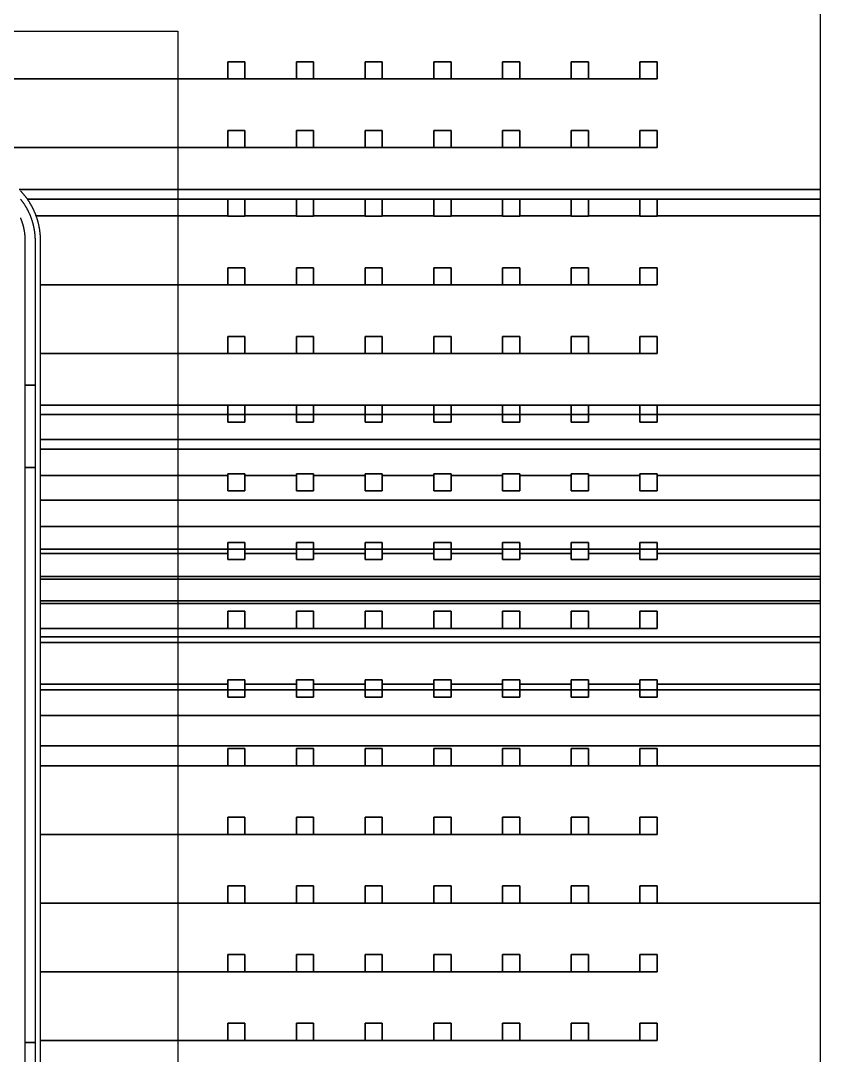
# Model space of a CAD drawing. Extents: x -3500 to 3500, y -3500 to 3500.
# Drawn here: x 2336 to 3500, y 816 to 2322 of the extents above; entities that cross this region are included whole.
import ezdxf

# ---------------------------------------------------------------- set-up
doc = ezdxf.new("R2010")
doc.units = 0
for name, color, linetype in [('L5D0', 3, 'CONTINUOUS'), ('L5D100', 7, 'CONTINUOUS'), ('L5D101', 6, 'CONTINUOUS'), ('L5D11', 2, 'CONTINUOUS'), ('L5D99', 4, 'CONTINUOUS')]:
    doc.layers.add(name, color=color, linetype=linetype)

# ---------------------------------------------------------------- blocks, each defined once
blk = doc.blocks.new('ground_main_5')
at = {"layer": 'L5D0'}
blk.add_lwpolyline([(3500, 3500), (3500, 2062.28), (2346.082, 2062.28), (2345.774, 2062.7185), (2345.3985, 2063.2455), (2345.0195, 2063.7705), (2344.6375, 2064.293), (2344.252, 2064.813), (2343.8635, 2065.331), (2343.472, 2065.8465), (2343.077, 2066.359), (2342.679, 2066.87), (2342.278, 2067.378), (2341.8735, 2067.8835), (2341.466, 2068.3865), (2341.0555, 2068.887), (2340.642, 2069.385), (2340.2255, 2069.8805), (2339.806, 2070.3735), (2339.383, 2070.864), (2338.9575, 2071.3515), (2338.529, 2071.8365), (2338.097, 2072.319), (2337.6625, 2072.7985), (2337.225, 2073.2755), (2336.7845, 2073.75), (2336.341, 2074.2215), (2335.8945, 2074.6905)], dxfattribs=at)
for points in [[(2365.09, 1748.689), (2365.09, 2002), (2365.088, 2002.6475), (2365.082, 2003.2945), (2365.072, 2003.942), (2365.058, 2004.589), (2365.04, 2005.2365), (2365.018, 2005.883), (2364.9925, 2006.53), (2364.9625, 2007.1765), (2364.9285, 2007.823), (2364.8905, 2008.4695), (2364.849, 2009.1155), (2364.803, 2009.761), (2364.753, 2010.4065), (2364.6995, 2011.0515), (2364.6415, 2011.6965), (2364.58, 2012.341), (2364.5145, 2012.985), (2364.4445, 2013.6285), (2364.371, 2014.2715), (2364.2935, 2014.9145), (2364.212, 2015.5565), (2364.1265, 2016.198), (2364.037, 2016.8395), (2363.9435, 2017.48), (2363.8465, 2018.12), (2363.745, 2018.7595), (2363.64, 2019.398), (2363.5305, 2020.036), (2363.4175, 2020.6735), (2363.3005, 2021.31), (2363.1795, 2021.946), (2363.055, 2022.5815), (2362.926, 2023.216), (2362.7935, 2023.8495), (2362.657, 2024.482), (2362.5165, 2025.114), (2362.372, 2025.745), (2362.224, 2026.3755), (2362.072, 2027.0045), (2361.916, 2027.633), (2361.756, 2028.26), (2361.5925, 2028.8865), (2361.425, 2029.512), (2361.2535, 2030.136), (2361.0785, 2030.759), (2360.899, 2031.3815), (2360.7165, 2032.0025), (2360.5295, 2032.622), (2360.339, 2033.241), (2360.1445, 2033.8585), (2359.9465, 2034.4745), (2359.7445, 2035.0895), (2359.539, 2035.7035), (2359.3295, 2036.316), (2359.116, 2036.927), (2358.899, 2037.537), (2358.6785, 2038.1455), (2358.454, 2038.753), (2358.2255, 2039.3585), (2357.9935, 2039.963), (2357.758, 2040.566), (2357.5185, 2041.1675), (2357.2755, 2041.767), (2357.0285, 2042.3655), (2356.778, 2042.9625), (2356.524, 2043.558), (2356.266, 2044.152), (2356.0045, 2044.744), (2355.7395, 2045.3345), (2355.4705, 2045.9235), (2355.198, 2046.5105), (2354.922, 2047.0965), (2354.6425, 2047.68), (2354.3595, 2048.2625), (2354.0725, 2048.8425), (2353.7825, 2049.421), (2353.4885, 2049.998), (2353.191, 2050.573), (2352.89, 2051.146), (2352.5855, 2051.7175), (2352.2775, 2052.287), (2351.966, 2052.8545), (2351.651, 2053.42), (2351.3325, 2053.9835), (2351.0105, 2054.545), (2350.685, 2055.1045), (2350.3565, 2055.662), (2350.024, 2056.218), (2349.6885, 2056.7715), (2349.3495, 2057.323), (2349.007, 2057.872), (2348.661, 2058.4195), (2348.312, 2058.9645), (2347.959, 2059.5075), (2347.6035, 2060.048), (2347.244, 2060.5865), (2346.8815, 2061.123), (2346.5155, 2061.657), (2346.1465, 2062.1885), (2346.082, 2062.28), (3500, 2062.28), (3500, 1748.689)], [(2365.09, 1698.2435), (2365.09, 1748.689), (3500, 1748.689), (3500, 1698.2435)], [(2365.09, 1623.922), (2365.09, 1698.2435), (3500, 1698.2435), (3500, 1623.922)], [(2365.09, 1552.5415), (2365.09, 1623.922), (3500, 1623.922), (3500, 1552.5415)], [(2365.09, 1513.103), (2365.09, 1552.5415), (3500, 1552.5415), (3500, 1513.103)], [(2365.09, 1477.758), (2365.09, 1513.103), (3500, 1513.103), (3500, 1477.758)], [(2365.09, 1417.061), (2365.09, 1477.758), (3500, 1477.758), (3500, 1417.061)], [(2365.09, 1347.8275), (2365.09, 1417.061), (3500, 1417.061), (3500, 1347.8275)], [(2365.09, 1266.59), (2365.09, 1347.8275), (3500, 1347.8275), (3500, 1266.59)], [(2365.09, 786.8215), (2365.09, 1266.59), (3500, 1266.59), (3500, 786.8215)]]:
    blk.add_lwpolyline(points, close=True, dxfattribs=at)
blk = doc.blocks.new('TOP_main_5_Cheese_diff')
at = {"layer": 'L5D101'}
for points in [[(2637.5, 2237.5), (2637.5, 2262.5), (2662.5, 2262.5), (2662.5, 2237.5)], [(2737.5, 2237.5), (2737.5, 2262.5), (2762.5, 2262.5), (2762.5, 2237.5)], [(2837.5, 2237.5), (2837.5, 2262.5), (2862.5, 2262.5), (2862.5, 2237.5)], [(2937.5, 2237.5), (2937.5, 2262.5), (2962.5, 2262.5), (2962.5, 2237.5)], [(3037.5, 2237.5), (3037.5, 2262.5), (3062.5, 2262.5), (3062.5, 2237.5)], [(3137.5, 2237.5), (3137.5, 2262.5), (3162.5, 2262.5), (3162.5, 2237.5)], [(3237.5, 2237.5), (3237.5, 2262.5), (3262.5, 2262.5), (3262.5, 2237.5)], [(2637.5, 2137.5), (2637.5, 2162.5), (2662.5, 2162.5), (2662.5, 2137.5)], [(2737.5, 2137.5), (2737.5, 2162.5), (2762.5, 2162.5), (2762.5, 2137.5)], [(2837.5, 2137.5), (2837.5, 2162.5), (2862.5, 2162.5), (2862.5, 2137.5)], [(2937.5, 2137.5), (2937.5, 2162.5), (2962.5, 2162.5), (2962.5, 2137.5)], [(3037.5, 2137.5), (3037.5, 2162.5), (3062.5, 2162.5), (3062.5, 2137.5)], [(3137.5, 2137.5), (3137.5, 2162.5), (3162.5, 2162.5), (3162.5, 2137.5)], [(3237.5, 2137.5), (3237.5, 2162.5), (3262.5, 2162.5), (3262.5, 2137.5)], [(2637.5, 2037.5), (2637.5, 2062.5), (2662.5, 2062.5), (2662.5, 2037.5)], [(2737.5, 2037.5), (2737.5, 2062.5), (2762.5, 2062.5), (2762.5, 2037.5)], [(2837.5, 2037.5), (2837.5, 2062.5), (2862.5, 2062.5), (2862.5, 2037.5)], [(2937.5, 2037.5), (2937.5, 2062.5), (2962.5, 2062.5), (2962.5, 2037.5)], [(3037.5, 2037.5), (3037.5, 2062.5), (3062.5, 2062.5), (3062.5, 2037.5)], [(3137.5, 2037.5), (3137.5, 2062.5), (3162.5, 2062.5), (3162.5, 2037.5)], [(3237.5, 2037.5), (3237.5, 2062.5), (3262.5, 2062.5), (3262.5, 2037.5)], [(2637.5, 1937.5), (2637.5, 1962.5), (2662.5, 1962.5), (2662.5, 1937.5)], [(2737.5, 1937.5), (2737.5, 1962.5), (2762.5, 1962.5), (2762.5, 1937.5)], [(2837.5, 1937.5), (2837.5, 1962.5), (2862.5, 1962.5), (2862.5, 1937.5)], [(2937.5, 1937.5), (2937.5, 1962.5), (2962.5, 1962.5), (2962.5, 1937.5)], [(3037.5, 1937.5), (3037.5, 1962.5), (3062.5, 1962.5), (3062.5, 1937.5)], [(3137.5, 1937.5), (3137.5, 1962.5), (3162.5, 1962.5), (3162.5, 1937.5)], [(3237.5, 1937.5), (3237.5, 1962.5), (3262.5, 1962.5), (3262.5, 1937.5)], [(2637.5, 1837.5), (2637.5, 1862.5), (2662.5, 1862.5), (2662.5, 1837.5)], [(2737.5, 1837.5), (2737.5, 1862.5), (2762.5, 1862.5), (2762.5, 1837.5)], [(2837.5, 1837.5), (2837.5, 1862.5), (2862.5, 1862.5), (2862.5, 1837.5)], [(2937.5, 1837.5), (2937.5, 1862.5), (2962.5, 1862.5), (2962.5, 1837.5)], [(3037.5, 1837.5), (3037.5, 1862.5), (3062.5, 1862.5), (3062.5, 1837.5)], [(3137.5, 1837.5), (3137.5, 1862.5), (3162.5, 1862.5), (3162.5, 1837.5)], [(3237.5, 1837.5), (3237.5, 1862.5), (3262.5, 1862.5), (3262.5, 1837.5)], [(2637.5, 1737.5), (2637.5, 1762.5), (2662.5, 1762.5), (2662.5, 1737.5)], [(2737.5, 1737.5), (2737.5, 1762.5), (2762.5, 1762.5), (2762.5, 1737.5)], [(2837.5, 1737.5), (2837.5, 1762.5), (2862.5, 1762.5), (2862.5, 1737.5)], [(2937.5, 1737.5), (2937.5, 1762.5), (2962.5, 1762.5), (2962.5, 1737.5)], [(3037.5, 1737.5), (3037.5, 1762.5), (3062.5, 1762.5), (3062.5, 1737.5)], [(3137.5, 1737.5), (3137.5, 1762.5), (3162.5, 1762.5), (3162.5, 1737.5)], [(3237.5, 1737.5), (3237.5, 1762.5), (3262.5, 1762.5), (3262.5, 1737.5)], [(2637.5, 1637.5), (2637.5, 1662.5), (2662.5, 1662.5), (2662.5, 1637.5)], [(2737.5, 1637.5), (2737.5, 1662.5), (2762.5, 1662.5), (2762.5, 1637.5)], [(2837.5, 1637.5), (2837.5, 1662.5), (2862.5, 1662.5), (2862.5, 1637.5)], [(2937.5, 1637.5), (2937.5, 1662.5), (2962.5, 1662.5), (2962.5, 1637.5)], [(3037.5, 1637.5), (3037.5, 1662.5), (3062.5, 1662.5), (3062.5, 1637.5)], [(3137.5, 1637.5), (3137.5, 1662.5), (3162.5, 1662.5), (3162.5, 1637.5)], [(3237.5, 1637.5), (3237.5, 1662.5), (3262.5, 1662.5), (3262.5, 1637.5)], [(2637.5, 1537.5), (2637.5, 1562.5), (2662.5, 1562.5), (2662.5, 1537.5)], [(2737.5, 1537.5), (2737.5, 1562.5), (2762.5, 1562.5), (2762.5, 1537.5)], [(2837.5, 1537.5), (2837.5, 1562.5), (2862.5, 1562.5), (2862.5, 1537.5)], [(2937.5, 1537.5), (2937.5, 1562.5), (2962.5, 1562.5), (2962.5, 1537.5)], [(3037.5, 1537.5), (3037.5, 1562.5), (3062.5, 1562.5), (3062.5, 1537.5)], [(3137.5, 1537.5), (3137.5, 1562.5), (3162.5, 1562.5), (3162.5, 1537.5)], [(3237.5, 1537.5), (3237.5, 1562.5), (3262.5, 1562.5), (3262.5, 1537.5)], [(2637.5, 1437.5), (2637.5, 1462.5), (2662.5, 1462.5), (2662.5, 1437.5)], [(2737.5, 1437.5), (2737.5, 1462.5), (2762.5, 1462.5), (2762.5, 1437.5)], [(2837.5, 1437.5), (2837.5, 1462.5), (2862.5, 1462.5), (2862.5, 1437.5)], [(2937.5, 1437.5), (2937.5, 1462.5), (2962.5, 1462.5), (2962.5, 1437.5)], [(3037.5, 1437.5), (3037.5, 1462.5), (3062.5, 1462.5), (3062.5, 1437.5)], [(3137.5, 1437.5), (3137.5, 1462.5), (3162.5, 1462.5), (3162.5, 1437.5)], [(3237.5, 1437.5), (3237.5, 1462.5), (3262.5, 1462.5), (3262.5, 1437.5)], [(2637.5, 1337.5), (2637.5, 1362.5), (2662.5, 1362.5), (2662.5, 1337.5)], [(2737.5, 1337.5), (2737.5, 1362.5), (2762.5, 1362.5), (2762.5, 1337.5)], [(2837.5, 1337.5), (2837.5, 1362.5), (2862.5, 1362.5), (2862.5, 1337.5)], [(2937.5, 1337.5), (2937.5, 1362.5), (2962.5, 1362.5), (2962.5, 1337.5)], [(3037.5, 1337.5), (3037.5, 1362.5), (3062.5, 1362.5), (3062.5, 1337.5)], [(3137.5, 1337.5), (3137.5, 1362.5), (3162.5, 1362.5), (3162.5, 1337.5)], [(3237.5, 1337.5), (3237.5, 1362.5), (3262.5, 1362.5), (3262.5, 1337.5)], [(2637.5, 1237.5), (2637.5, 1262.5), (2662.5, 1262.5), (2662.5, 1237.5)], [(2737.5, 1237.5), (2737.5, 1262.5), (2762.5, 1262.5), (2762.5, 1237.5)], [(2837.5, 1237.5), (2837.5, 1262.5), (2862.5, 1262.5), (2862.5, 1237.5)], [(2937.5, 1237.5), (2937.5, 1262.5), (2962.5, 1262.5), (2962.5, 1237.5)], [(3037.5, 1237.5), (3037.5, 1262.5), (3062.5, 1262.5), (3062.5, 1237.5)], [(3137.5, 1237.5), (3137.5, 1262.5), (3162.5, 1262.5), (3162.5, 1237.5)], [(3237.5, 1237.5), (3237.5, 1262.5), (3262.5, 1262.5), (3262.5, 1237.5)], [(2637.5, 1137.5), (2637.5, 1162.5), (2662.5, 1162.5), (2662.5, 1137.5)], [(2737.5, 1137.5), (2737.5, 1162.5), (2762.5, 1162.5), (2762.5, 1137.5)], [(2837.5, 1137.5), (2837.5, 1162.5), (2862.5, 1162.5), (2862.5, 1137.5)], [(2937.5, 1137.5), (2937.5, 1162.5), (2962.5, 1162.5), (2962.5, 1137.5)], [(3037.5, 1137.5), (3037.5, 1162.5), (3062.5, 1162.5), (3062.5, 1137.5)], [(3137.5, 1137.5), (3137.5, 1162.5), (3162.5, 1162.5), (3162.5, 1137.5)], [(3237.5, 1137.5), (3237.5, 1162.5), (3262.5, 1162.5), (3262.5, 1137.5)], [(2637.5, 1037.5), (2637.5, 1062.5), (2662.5, 1062.5), (2662.5, 1037.5)], [(2737.5, 1037.5), (2737.5, 1062.5), (2762.5, 1062.5), (2762.5, 1037.5)], [(2837.5, 1037.5), (2837.5, 1062.5), (2862.5, 1062.5), (2862.5, 1037.5)], [(2937.5, 1037.5), (2937.5, 1062.5), (2962.5, 1062.5), (2962.5, 1037.5)], [(3037.5, 1037.5), (3037.5, 1062.5), (3062.5, 1062.5), (3062.5, 1037.5)], [(3137.5, 1037.5), (3137.5, 1062.5), (3162.5, 1062.5), (3162.5, 1037.5)], [(3237.5, 1037.5), (3237.5, 1062.5), (3262.5, 1062.5), (3262.5, 1037.5)], [(2637.5, 937.5), (2637.5, 962.5), (2662.5, 962.5), (2662.5, 937.5)], [(2737.5, 937.5), (2737.5, 962.5), (2762.5, 962.5), (2762.5, 937.5)], [(2837.5, 937.5), (2837.5, 962.5), (2862.5, 962.5), (2862.5, 937.5)], [(2937.5, 937.5), (2937.5, 962.5), (2962.5, 962.5), (2962.5, 937.5)], [(3037.5, 937.5), (3037.5, 962.5), (3062.5, 962.5), (3062.5, 937.5)], [(3137.5, 937.5), (3137.5, 962.5), (3162.5, 962.5), (3162.5, 937.5)], [(3237.5, 937.5), (3237.5, 962.5), (3262.5, 962.5), (3262.5, 937.5)], [(2637.5, 837.5), (2637.5, 862.5), (2662.5, 862.5), (2662.5, 837.5)], [(2737.5, 837.5), (2737.5, 862.5), (2762.5, 862.5), (2762.5, 837.5)], [(2837.5, 837.5), (2837.5, 862.5), (2862.5, 862.5), (2862.5, 837.5)], [(2937.5, 837.5), (2937.5, 862.5), (2962.5, 862.5), (2962.5, 837.5)], [(3037.5, 837.5), (3037.5, 862.5), (3062.5, 862.5), (3062.5, 837.5)], [(3137.5, 837.5), (3137.5, 862.5), (3162.5, 862.5), (3162.5, 837.5)], [(3237.5, 837.5), (3237.5, 862.5), (3262.5, 862.5), (3262.5, 837.5)]]:
    blk.add_lwpolyline(points, close=True, dxfattribs=at)
blk = doc.blocks.new('TOP_main_5_Cheese_100')
at = {"layer": 'L5D100'}
for points in [[(-2637.5, 2137.5), (2637.5, 2137.5), (2662.5, 2137.5), (2737.5, 2137.5), (2762.5, 2137.5), (2837.5, 2137.5), (2862.5, 2137.5), (2937.5, 2137.5), (2962.5, 2137.5), (3037.5, 2137.5), (3062.5, 2137.5), (3137.5, 2137.5), (3162.5, 2137.5), (3237.5, 2137.5), (3262.5, 2137.5), (3262.5, 2162.5), (3237.5, 2162.5), (3237.5, 2137.5), (3162.5, 2137.5), (3162.5, 2162.5), (3137.5, 2162.5), (3137.5, 2137.5), (3062.5, 2137.5), (3062.5, 2162.5), (3037.5, 2162.5), (3037.5, 2137.5), (2962.5, 2137.5), (2962.5, 2162.5), (2937.5, 2162.5), (2937.5, 2137.5), (2862.5, 2137.5), (2862.5, 2162.5), (2837.5, 2162.5), (2837.5, 2137.5), (2762.5, 2137.5), (2762.5, 2162.5), (2737.5, 2162.5), (2737.5, 2137.5), (2662.5, 2137.5), (2662.5, 2162.5), (2637.5, 2162.5), (2637.5, 2137.5), (-2637.5, 2137.5)], [(-2637.5, 2237.5), (2637.5, 2237.5), (2662.5, 2237.5), (2737.5, 2237.5), (2762.5, 2237.5), (2837.5, 2237.5), (2862.5, 2237.5), (2937.5, 2237.5), (2962.5, 2237.5), (3037.5, 2237.5), (3062.5, 2237.5), (3137.5, 2237.5), (3162.5, 2237.5), (3237.5, 2237.5), (3262.5, 2237.5), (3262.5, 2262.5), (3237.5, 2262.5), (3237.5, 2237.5), (3162.5, 2237.5), (3162.5, 2262.5), (3137.5, 2262.5), (3137.5, 2237.5), (3062.5, 2237.5), (3062.5, 2262.5), (3037.5, 2262.5), (3037.5, 2237.5), (2962.5, 2237.5), (2962.5, 2262.5), (2937.5, 2262.5), (2937.5, 2237.5), (2862.5, 2237.5), (2862.5, 2262.5), (2837.5, 2262.5), (2837.5, 2237.5), (2762.5, 2237.5), (2762.5, 2262.5), (2737.5, 2262.5), (2737.5, 2237.5), (2662.5, 2237.5), (2662.5, 2262.5), (2637.5, 2262.5), (2637.5, 2237.5), (-2637.5, 2237.5)], [(-3500, 2337.5), (3500, 2337.5), (3500, 2076.5385), (2334.0805, 2076.5385)], [(2334.0805, 2076.5385), (3500, 2076.5385), (3500, 2038.1455), (3262.5, 2038.1455), (3262.5, 2062.5), (3237.5, 2062.5), (3237.5, 2038.1455), (3162.5, 2038.1455), (3162.5, 2062.5), (3137.5, 2062.5), (3137.5, 2038.1455), (3062.5, 2038.1455), (3062.5, 2062.5), (3037.5, 2062.5), (3037.5, 2038.1455), (2962.5, 2038.1455), (2962.5, 2062.5), (2937.5, 2062.5), (2937.5, 2038.1455), (2862.5, 2038.1455), (2862.5, 2062.5), (2837.5, 2062.5), (2837.5, 2038.1455), (2762.5, 2038.1455), (2762.5, 2062.5), (2737.5, 2062.5), (2737.5, 2038.1455), (2662.5, 2038.1455), (2662.5, 2062.5), (2637.5, 2062.5), (2637.5, 2038.1455), (2358.6785, 2038.1455), (2358.454, 2038.753), (2358.2255, 2039.3585), (2357.9935, 2039.963), (2357.758, 2040.566), (2357.5185, 2041.1675), (2357.2755, 2041.767), (2357.0285, 2042.3655), (2356.778, 2042.9625), (2356.524, 2043.558), (2356.266, 2044.152), (2356.0045, 2044.744), (2355.7395, 2045.3345), (2355.4705, 2045.9235), (2355.198, 2046.5105), (2354.922, 2047.0965), (2354.6425, 2047.68), (2354.3595, 2048.2625), (2354.0725, 2048.8425), (2353.7825, 2049.421), (2353.4885, 2049.998), (2353.191, 2050.573), (2352.89, 2051.146), (2352.5855, 2051.7175), (2352.2775, 2052.287), (2351.966, 2052.8545), (2351.651, 2053.42), (2351.3325, 2053.9835), (2351.0105, 2054.545), (2350.685, 2055.1045), (2350.3565, 2055.662), (2350.024, 2056.218), (2349.6885, 2056.7715), (2349.3495, 2057.323), (2349.007, 2057.872), (2348.661, 2058.4195), (2348.312, 2058.9645), (2347.959, 2059.5075), (2347.6035, 2060.048), (2347.244, 2060.5865), (2346.8815, 2061.123), (2346.5155, 2061.657), (2346.1465, 2062.1885), (2346.082, 2062.28), (2345.774, 2062.7185), (2345.3985, 2063.2455), (2345.0195, 2063.7705), (2344.6375, 2064.293), (2344.252, 2064.813), (2343.8635, 2065.331), (2343.472, 2065.8465), (2343.077, 2066.359), (2342.679, 2066.87), (2342.278, 2067.378), (2341.8735, 2067.8835), (2341.466, 2068.3865), (2341.0555, 2068.887), (2340.642, 2069.385), (2340.2255, 2069.8805), (2339.806, 2070.3735), (2339.383, 2070.864), (2338.9575, 2071.3515), (2338.529, 2071.8365), (2338.097, 2072.319), (2337.6625, 2072.7985), (2337.225, 2073.2755), (2336.7845, 2073.75), (2336.341, 2074.2215), (2335.8945, 2074.6905)], [(2365.09, 797.063), (2365.09, 837.5), (2637.5, 837.5), (2662.5, 837.5), (2737.5, 837.5), (2762.5, 837.5), (2837.5, 837.5), (2862.5, 837.5), (2937.5, 837.5), (2962.5, 837.5), (3037.5, 837.5), (3062.5, 837.5), (3137.5, 837.5), (3162.5, 837.5), (3237.5, 837.5), (3262.5, 837.5), (3262.5, 862.5), (3237.5, 862.5), (3237.5, 837.5), (3162.5, 837.5), (3162.5, 862.5), (3137.5, 862.5), (3137.5, 837.5), (3062.5, 837.5), (3062.5, 862.5), (3037.5, 862.5), (3037.5, 837.5), (2962.5, 837.5), (2962.5, 862.5), (2937.5, 862.5), (2937.5, 837.5), (2862.5, 837.5), (2862.5, 862.5), (2837.5, 862.5), (2837.5, 837.5), (2762.5, 837.5), (2762.5, 862.5), (2737.5, 862.5), (2737.5, 837.5), (2662.5, 837.5), (2662.5, 862.5), (2637.5, 862.5), (2637.5, 837.5), (2365.09, 837.5), (2365.09, 937.5), (2637.5, 937.5), (2662.5, 937.5), (2737.5, 937.5), (2762.5, 937.5), (2837.5, 937.5), (2862.5, 937.5), (2937.5, 937.5), (2962.5, 937.5), (3037.5, 937.5), (3062.5, 937.5), (3137.5, 937.5), (3162.5, 937.5), (3237.5, 937.5), (3262.5, 937.5), (3262.5, 962.5), (3237.5, 962.5), (3237.5, 937.5), (3162.5, 937.5), (3162.5, 962.5), (3137.5, 962.5), (3137.5, 937.5), (3062.5, 937.5), (3062.5, 962.5), (3037.5, 962.5), (3037.5, 937.5), (2962.5, 937.5), (2962.5, 962.5), (2937.5, 962.5), (2937.5, 937.5), (2862.5, 937.5), (2862.5, 962.5), (2837.5, 962.5), (2837.5, 937.5), (2762.5, 937.5), (2762.5, 962.5), (2737.5, 962.5), (2737.5, 937.5), (2662.5, 937.5), (2662.5, 962.5), (2637.5, 962.5), (2637.5, 937.5), (2365.09, 937.5), (2365.09, 1037.5), (3500, 1037.5), (3500, 797.063)]]:
    blk.add_lwpolyline(points, dxfattribs=at)
for points in [[(2365.09, 1762.5), (2365.09, 1837.5), (2637.5, 1837.5), (2662.5, 1837.5), (2737.5, 1837.5), (2762.5, 1837.5), (2837.5, 1837.5), (2862.5, 1837.5), (2937.5, 1837.5), (2962.5, 1837.5), (3037.5, 1837.5), (3062.5, 1837.5), (3137.5, 1837.5), (3162.5, 1837.5), (3237.5, 1837.5), (3262.5, 1837.5), (3262.5, 1862.5), (3237.5, 1862.5), (3237.5, 1837.5), (3162.5, 1837.5), (3162.5, 1862.5), (3137.5, 1862.5), (3137.5, 1837.5), (3062.5, 1837.5), (3062.5, 1862.5), (3037.5, 1862.5), (3037.5, 1837.5), (2962.5, 1837.5), (2962.5, 1862.5), (2937.5, 1862.5), (2937.5, 1837.5), (2862.5, 1837.5), (2862.5, 1862.5), (2837.5, 1862.5), (2837.5, 1837.5), (2762.5, 1837.5), (2762.5, 1862.5), (2737.5, 1862.5), (2737.5, 1837.5), (2662.5, 1837.5), (2662.5, 1862.5), (2637.5, 1862.5), (2637.5, 1837.5), (2365.09, 1837.5), (2365.09, 1937.5), (2637.5, 1937.5), (2662.5, 1937.5), (2737.5, 1937.5), (2762.5, 1937.5), (2837.5, 1937.5), (2862.5, 1937.5), (2937.5, 1937.5), (2962.5, 1937.5), (3037.5, 1937.5), (3062.5, 1937.5), (3137.5, 1937.5), (3162.5, 1937.5), (3237.5, 1937.5), (3262.5, 1937.5), (3262.5, 1962.5), (3237.5, 1962.5), (3237.5, 1937.5), (3162.5, 1937.5), (3162.5, 1962.5), (3137.5, 1962.5), (3137.5, 1937.5), (3062.5, 1937.5), (3062.5, 1962.5), (3037.5, 1962.5), (3037.5, 1937.5), (2962.5, 1937.5), (2962.5, 1962.5), (2937.5, 1962.5), (2937.5, 1937.5), (2862.5, 1937.5), (2862.5, 1962.5), (2837.5, 1962.5), (2837.5, 1937.5), (2762.5, 1937.5), (2762.5, 1962.5), (2737.5, 1962.5), (2737.5, 1937.5), (2662.5, 1937.5), (2662.5, 1962.5), (2637.5, 1962.5), (2637.5, 1937.5), (2365.09, 1937.5), (2365.09, 2002), (2365.088, 2002.6475), (2365.082, 2003.2945), (2365.072, 2003.942), (2365.058, 2004.589), (2365.04, 2005.2365), (2365.018, 2005.883), (2364.9925, 2006.53), (2364.9625, 2007.1765), (2364.9285, 2007.823), (2364.8905, 2008.4695), (2364.849, 2009.1155), (2364.803, 2009.761), (2364.753, 2010.4065), (2364.6995, 2011.0515), (2364.6415, 2011.6965), (2364.58, 2012.341), (2364.5145, 2012.985), (2364.4445, 2013.6285), (2364.371, 2014.2715), (2364.2935, 2014.9145), (2364.212, 2015.5565), (2364.1265, 2016.198), (2364.037, 2016.8395), (2363.9435, 2017.48), (2363.8465, 2018.12), (2363.745, 2018.7595), (2363.64, 2019.398), (2363.5305, 2020.036), (2363.4175, 2020.6735), (2363.3005, 2021.31), (2363.1795, 2021.946), (2363.055, 2022.5815), (2362.926, 2023.216), (2362.7935, 2023.8495), (2362.657, 2024.482), (2362.5165, 2025.114), (2362.372, 2025.745), (2362.224, 2026.3755), (2362.072, 2027.0045), (2361.916, 2027.633), (2361.756, 2028.26), (2361.5925, 2028.8865), (2361.425, 2029.512), (2361.2535, 2030.136), (2361.0785, 2030.759), (2360.899, 2031.3815), (2360.7165, 2032.0025), (2360.5295, 2032.622), (2360.339, 2033.241), (2360.1445, 2033.8585), (2359.9465, 2034.4745), (2359.7445, 2035.0895), (2359.539, 2035.7035), (2359.3295, 2036.316), (2359.116, 2036.927), (2358.899, 2037.537), (2358.6785, 2038.1455), (2637.5, 2038.1455), (2637.5, 2037.5), (2662.5, 2037.5), (2662.5, 2038.1455), (2737.5, 2038.1455), (2737.5, 2037.5), (2762.5, 2037.5), (2762.5, 2038.1455), (2837.5, 2038.1455), (2837.5, 2037.5), (2862.5, 2037.5), (2862.5, 2038.1455), (2937.5, 2038.1455), (2937.5, 2037.5), (2962.5, 2037.5), (2962.5, 2038.1455), (3037.5, 2038.1455), (3037.5, 2037.5), (3062.5, 2037.5), (3062.5, 2038.1455), (3137.5, 2038.1455), (3137.5, 2037.5), (3162.5, 2037.5), (3162.5, 2038.1455), (3237.5, 2038.1455), (3237.5, 2037.5), (3262.5, 2037.5), (3262.5, 2038.1455), (3500, 2038.1455), (3500, 1762.5)], [(2365.09, 1712.2545), (2365.09, 1762.5), (2637.5, 1762.5), (2637.5, 1737.5), (2662.5, 1737.5), (2662.5, 1762.5), (2737.5, 1762.5), (2737.5, 1737.5), (2762.5, 1737.5), (2762.5, 1762.5), (2837.5, 1762.5), (2837.5, 1737.5), (2862.5, 1737.5), (2862.5, 1762.5), (2937.5, 1762.5), (2937.5, 1737.5), (2962.5, 1737.5), (2962.5, 1762.5), (3037.5, 1762.5), (3037.5, 1737.5), (3062.5, 1737.5), (3062.5, 1762.5), (3137.5, 1762.5), (3137.5, 1737.5), (3162.5, 1737.5), (3162.5, 1762.5), (3237.5, 1762.5), (3237.5, 1737.5), (3262.5, 1737.5), (3262.5, 1762.5), (3500, 1762.5), (3500, 1712.2545)], [(2365.09, 1660.152), (2365.09, 1712.2545), (3500, 1712.2545), (3500, 1660.152), (3262.5, 1660.152), (3262.5, 1662.5), (3237.5, 1662.5), (3237.5, 1660.152), (3162.5, 1660.152), (3162.5, 1662.5), (3137.5, 1662.5), (3137.5, 1660.152), (3062.5, 1660.152), (3062.5, 1662.5), (3037.5, 1662.5), (3037.5, 1660.152), (2962.5, 1660.152), (2962.5, 1662.5), (2937.5, 1662.5), (2937.5, 1660.152), (2862.5, 1660.152), (2862.5, 1662.5), (2837.5, 1662.5), (2837.5, 1660.152), (2762.5, 1660.152), (2762.5, 1662.5), (2737.5, 1662.5), (2737.5, 1660.152), (2662.5, 1660.152), (2662.5, 1662.5), (2637.5, 1662.5), (2637.5, 1660.152)], [(2365.09, 1585.6115), (2365.09, 1660.152), (2637.5, 1660.152), (2637.5, 1637.5), (2662.5, 1637.5), (2662.5, 1660.152), (2737.5, 1660.152), (2737.5, 1637.5), (2762.5, 1637.5), (2762.5, 1660.152), (2837.5, 1660.152), (2837.5, 1637.5), (2862.5, 1637.5), (2862.5, 1660.152), (2937.5, 1660.152), (2937.5, 1637.5), (2962.5, 1637.5), (2962.5, 1660.152), (3037.5, 1660.152), (3037.5, 1637.5), (3062.5, 1637.5), (3062.5, 1660.152), (3137.5, 1660.152), (3137.5, 1637.5), (3162.5, 1637.5), (3162.5, 1660.152), (3237.5, 1660.152), (3237.5, 1637.5), (3262.5, 1637.5), (3262.5, 1660.152), (3500, 1660.152), (3500, 1585.6115)], [(2365.09, 1546.3165), (2365.09, 1585.6115), (3500, 1585.6115), (3500, 1546.3165), (3262.5, 1546.3165), (3262.5, 1562.5), (3237.5, 1562.5), (3237.5, 1546.3165), (3162.5, 1546.3165), (3162.5, 1562.5), (3137.5, 1562.5), (3137.5, 1546.3165), (3062.5, 1546.3165), (3062.5, 1562.5), (3037.5, 1562.5), (3037.5, 1546.3165), (2962.5, 1546.3165), (2962.5, 1562.5), (2937.5, 1562.5), (2937.5, 1546.3165), (2862.5, 1546.3165), (2862.5, 1562.5), (2837.5, 1562.5), (2837.5, 1546.3165), (2762.5, 1546.3165), (2762.5, 1562.5), (2737.5, 1562.5), (2737.5, 1546.3165), (2662.5, 1546.3165), (2662.5, 1562.5), (2637.5, 1562.5), (2637.5, 1546.3165)], [(2365.09, 1509.037), (2365.09, 1546.3165), (2637.5, 1546.3165), (2637.5, 1537.5), (2662.5, 1537.5), (2662.5, 1546.3165), (2737.5, 1546.3165), (2737.5, 1537.5), (2762.5, 1537.5), (2762.5, 1546.3165), (2837.5, 1546.3165), (2837.5, 1537.5), (2862.5, 1537.5), (2862.5, 1546.3165), (2937.5, 1546.3165), (2937.5, 1537.5), (2962.5, 1537.5), (2962.5, 1546.3165), (3037.5, 1546.3165), (3037.5, 1537.5), (3062.5, 1537.5), (3062.5, 1546.3165), (3137.5, 1546.3165), (3137.5, 1537.5), (3162.5, 1537.5), (3162.5, 1546.3165), (3237.5, 1546.3165), (3237.5, 1537.5), (3262.5, 1537.5), (3262.5, 1546.3165), (3500, 1546.3165), (3500, 1509.037)], [(2365.09, 1473.826), (2365.09, 1509.037), (3500, 1509.037), (3500, 1473.826)], [(2365.09, 1425.209), (2365.09, 1437.5), (2637.5, 1437.5), (2662.5, 1437.5), (2737.5, 1437.5), (2762.5, 1437.5), (2837.5, 1437.5), (2862.5, 1437.5), (2937.5, 1437.5), (2962.5, 1437.5), (3037.5, 1437.5), (3062.5, 1437.5), (3137.5, 1437.5), (3162.5, 1437.5), (3237.5, 1437.5), (3262.5, 1437.5), (3262.5, 1462.5), (3237.5, 1462.5), (3237.5, 1437.5), (3162.5, 1437.5), (3162.5, 1462.5), (3137.5, 1462.5), (3137.5, 1437.5), (3062.5, 1437.5), (3062.5, 1462.5), (3037.5, 1462.5), (3037.5, 1437.5), (2962.5, 1437.5), (2962.5, 1462.5), (2937.5, 1462.5), (2937.5, 1437.5), (2862.5, 1437.5), (2862.5, 1462.5), (2837.5, 1462.5), (2837.5, 1437.5), (2762.5, 1437.5), (2762.5, 1462.5), (2737.5, 1462.5), (2737.5, 1437.5), (2662.5, 1437.5), (2662.5, 1462.5), (2637.5, 1462.5), (2637.5, 1437.5), (2365.09, 1437.5), (2365.09, 1473.826), (3500, 1473.826), (3500, 1425.209)], [(2365.09, 1356.3985), (2365.09, 1425.209), (3500, 1425.209), (3500, 1356.3985), (3262.5, 1356.3985), (3262.5, 1362.5), (3237.5, 1362.5), (3237.5, 1356.3985), (3162.5, 1356.3985), (3162.5, 1362.5), (3137.5, 1362.5), (3137.5, 1356.3985), (3062.5, 1356.3985), (3062.5, 1362.5), (3037.5, 1362.5), (3037.5, 1356.3985), (2962.5, 1356.3985), (2962.5, 1362.5), (2937.5, 1362.5), (2937.5, 1356.3985), (2862.5, 1356.3985), (2862.5, 1362.5), (2837.5, 1362.5), (2837.5, 1356.3985), (2762.5, 1356.3985), (2762.5, 1362.5), (2737.5, 1362.5), (2737.5, 1356.3985), (2662.5, 1356.3985), (2662.5, 1362.5), (2637.5, 1362.5), (2637.5, 1356.3985)], [(2365.09, 1310.674), (2365.09, 1356.3985), (2637.5, 1356.3985), (2637.5, 1337.5), (2662.5, 1337.5), (2662.5, 1356.3985), (2737.5, 1356.3985), (2737.5, 1337.5), (2762.5, 1337.5), (2762.5, 1356.3985), (2837.5, 1356.3985), (2837.5, 1337.5), (2862.5, 1337.5), (2862.5, 1356.3985), (2937.5, 1356.3985), (2937.5, 1337.5), (2962.5, 1337.5), (2962.5, 1356.3985), (3037.5, 1356.3985), (3037.5, 1337.5), (3062.5, 1337.5), (3062.5, 1356.3985), (3137.5, 1356.3985), (3137.5, 1337.5), (3162.5, 1337.5), (3162.5, 1356.3985), (3237.5, 1356.3985), (3237.5, 1337.5), (3262.5, 1337.5), (3262.5, 1356.3985), (3500, 1356.3985), (3500, 1310.674)], [(2365.09, 1237.5), (2365.09, 1310.674), (3500, 1310.674), (3500, 1237.5), (3262.5, 1237.5), (3262.5, 1262.5), (3237.5, 1262.5), (3237.5, 1237.5), (3162.5, 1237.5), (3162.5, 1262.5), (3137.5, 1262.5), (3137.5, 1237.5), (3062.5, 1237.5), (3062.5, 1262.5), (3037.5, 1262.5), (3037.5, 1237.5), (2962.5, 1237.5), (2962.5, 1262.5), (2937.5, 1262.5), (2937.5, 1237.5), (2862.5, 1237.5), (2862.5, 1262.5), (2837.5, 1262.5), (2837.5, 1237.5), (2762.5, 1237.5), (2762.5, 1262.5), (2737.5, 1262.5), (2737.5, 1237.5), (2662.5, 1237.5), (2662.5, 1262.5), (2637.5, 1262.5), (2637.5, 1237.5)], [(2365.09, 1037.5), (2365.09, 1137.5), (2637.5, 1137.5), (2662.5, 1137.5), (2737.5, 1137.5), (2762.5, 1137.5), (2837.5, 1137.5), (2862.5, 1137.5), (2937.5, 1137.5), (2962.5, 1137.5), (3037.5, 1137.5), (3062.5, 1137.5), (3137.5, 1137.5), (3162.5, 1137.5), (3237.5, 1137.5), (3262.5, 1137.5), (3262.5, 1162.5), (3237.5, 1162.5), (3237.5, 1137.5), (3162.5, 1137.5), (3162.5, 1162.5), (3137.5, 1162.5), (3137.5, 1137.5), (3062.5, 1137.5), (3062.5, 1162.5), (3037.5, 1162.5), (3037.5, 1137.5), (2962.5, 1137.5), (2962.5, 1162.5), (2937.5, 1162.5), (2937.5, 1137.5), (2862.5, 1137.5), (2862.5, 1162.5), (2837.5, 1162.5), (2837.5, 1137.5), (2762.5, 1137.5), (2762.5, 1162.5), (2737.5, 1162.5), (2737.5, 1137.5), (2662.5, 1137.5), (2662.5, 1162.5), (2637.5, 1162.5), (2637.5, 1137.5), (2365.09, 1137.5), (2365.09, 1237.5), (3500, 1237.5), (3500, 1037.5), (3262.5, 1037.5), (3262.5, 1062.5), (3237.5, 1062.5), (3237.5, 1037.5), (3162.5, 1037.5), (3162.5, 1062.5), (3137.5, 1062.5), (3137.5, 1037.5), (3062.5, 1037.5), (3062.5, 1062.5), (3037.5, 1062.5), (3037.5, 1037.5), (2962.5, 1037.5), (2962.5, 1062.5), (2937.5, 1062.5), (2937.5, 1037.5), (2862.5, 1037.5), (2862.5, 1062.5), (2837.5, 1062.5), (2837.5, 1037.5), (2762.5, 1037.5), (2762.5, 1062.5), (2737.5, 1062.5), (2737.5, 1037.5), (2662.5, 1037.5), (2662.5, 1062.5), (2637.5, 1062.5), (2637.5, 1037.5)]]:
    blk.add_lwpolyline(points, close=True, dxfattribs=at)
blk = doc.blocks.new('TOP_main_5')
at = {"layer": 'L5D11'}
blk.add_lwpolyline([(2335.908, 2062.5345), (2336.2945, 2062.0465), (2336.678, 2061.5565), (2337.058, 2061.0635), (2337.4355, 2060.568), (2337.809, 2060.0705), (2338.18, 2059.5705), (2338.5475, 2059.068), (2338.9115, 2058.5635), (2339.273, 2058.056), (2339.6305, 2057.547), (2339.985, 2057.035), (2340.336, 2056.521), (2340.684, 2056.005), (2341.0285, 2055.4865), (2341.37, 2054.966), (2341.708, 2054.443), (2342.0425, 2053.9185), (2342.3735, 2053.391), (2342.7015, 2052.862), (2343.026, 2052.3305), (2343.347, 2051.7975), (2343.6645, 2051.262), (2343.9785, 2050.7245), (2344.289, 2050.185), (2344.5965, 2049.644), (2344.9, 2049.1005), (2345.2005, 2048.555), (2345.497, 2048.008), (2345.79, 2047.459), (2346.08, 2046.908), (2346.366, 2046.355), (2346.6485, 2045.8005), (2346.9275, 2045.244), (2347.203, 2044.6855), (2347.475, 2044.126), (2347.7435, 2043.564), (2348.008, 2043.0005), (2348.269, 2042.4355), (2348.5265, 2041.869), (2348.7805, 2041.3005), (2349.0305, 2040.7305), (2349.277, 2040.159), (2349.52, 2039.5855), (2349.759, 2039.011), (2349.9945, 2038.4345), (2350.226, 2037.857), (2350.454, 2037.2775), (2350.6785, 2036.697), (2350.899, 2036.115), (2351.116, 2035.5315), (2351.329, 2034.9465), (2351.5385, 2034.3605), (2351.744, 2033.773), (2351.946, 2033.184), (2352.144, 2032.594), (2352.338, 2032.0025), (2352.5285, 2031.41), (2352.715, 2030.816), (2352.898, 2030.221), (2353.077, 2029.625), (2353.2525, 2029.0275), (2353.4235, 2028.429), (2353.591, 2027.8295), (2353.755, 2027.229), (2353.9145, 2026.6275), (2354.0705, 2026.0245), (2354.2225, 2025.421), (2354.371, 2024.8165), (2354.5155, 2024.211), (2354.656, 2023.6045), (2354.7925, 2022.997), (2354.925, 2022.389), (2355.054, 2021.78), (2355.1785, 2021.17), (2355.2995, 2020.5595), (2355.4165, 2019.948), (2355.5295, 2019.336), (2355.639, 2018.7235), (2355.744, 2018.1095), (2355.8455, 2017.4955), (2355.943, 2016.8805), (2356.0365, 2016.2655), (2356.126, 2015.6495), (2356.2115, 2015.0325), (2356.293, 2014.4155), (2356.3705, 2013.798), (2356.444, 2013.18), (2356.514, 2012.5615), (2356.5795, 2011.9425), (2356.6415, 2011.323), (2356.699, 2010.703), (2356.753, 2010.083), (2356.803, 2009.4625), (2356.8485, 2008.8415), (2356.8905, 2008.2205), (2356.9285, 2007.599), (2356.9625, 2006.9775), (2356.992, 2006.356), (2357.018, 2005.734), (2357.04, 2005.112), (2357.058, 2004.4895), (2357.072, 2003.8675), (2357.082, 2003.245), (2357.088, 2002.6225), (2357.09, 2002), (2357.09, 1791.5), (2342.91, 1791.5), (2342.91, 2002), (2342.908, 2002.5765), (2342.902, 2003.1525), (2342.892, 2003.7285), (2342.878, 2004.3045), (2342.86, 2004.8805), (2342.838, 2005.4565), (2342.812, 2006.032), (2342.782, 2006.6075), (2342.748, 2007.183), (2342.71, 2007.758), (2342.668, 2008.3325), (2342.622, 2008.907), (2342.572, 2009.481), (2342.518, 2010.055), (2342.46, 2010.628), (2342.398, 2011.201), (2342.332, 2011.7735), (2342.262, 2012.3455), (2342.188, 2012.917), (2342.11, 2013.488), (2342.0285, 2014.0585), (2341.9425, 2014.6285), (2341.853, 2015.1975), (2341.759, 2015.766), (2341.6615, 2016.334), (2341.56, 2016.9015), (2341.4545, 2017.468), (2341.345, 2018.0335), (2341.2315, 2018.5985), (2341.114, 2019.163), (2340.993, 2019.726), (2340.868, 2020.2885), (2340.7385, 2020.8505), (2340.6055, 2021.411), (2340.469, 2021.971), (2340.328, 2022.5295), (2340.1835, 2023.0875), (2340.035, 2023.644), (2339.8825, 2024.2), (2339.7265, 2024.7545), (2339.5665, 2025.308), (2339.4025, 2025.8605), (2339.2345, 2026.412), (2339.063, 2026.962), (2338.8875, 2027.511), (2338.7085, 2028.0585), (2338.5255, 2028.605), (2338.3385, 2029.15), (2338.148, 2029.694), (2337.9535, 2030.2365), (2337.7555, 2030.7775), (2337.5535, 2031.3175), (2337.348, 2031.8555), (2337.1385, 2032.3925), (2336.9255, 2032.928), (2336.7085, 2033.462), (2336.488, 2033.9945), (2336.264, 2034.525), (2336.036, 2035.0545)], dxfattribs=at)
for points in [[(2342.91, 1671.5), (2342.91, 1791.5), (2357.09, 1791.5), (2357.09, 1671.5)], [(2342.91, 834.5), (2342.91, 1671.5), (2357.09, 1671.5), (2357.09, 834.5)], [(2342.91, 714.5), (2342.91, 834.5), (2357.09, 834.5), (2357.09, 714.5)]]:
    blk.add_lwpolyline(points, close=True, dxfattribs=at)
for name in ['ground_main_5', 'TOP_main_5_Cheese_100', 'TOP_main_5_Cheese_diff']:
    blk.add_blockref(name, (0, 0))
blk = doc.blocks.new('TOP_main_5_NoCheese_99')
at = {"layer": 'L5D99'}
blk.add_lwpolyline([(-2565.09, 2307.09), (2565.09, 2307.09), (2565.09, -1520.787), (2750, -1620.787), (2750, -2640), (1950, -2640), (1950, -1620.787), (2134.91, -1520.787), (2134.91, -1500), (2134.91, -1370.185), (1649.725, -1370.185), (1649.725, -2010.185), (386.415, -2010.185), (386.415, -1690.185), (24.965, -1690.185)], dxfattribs=at)
blk = doc.blocks.new('TOP_main')
for name in ['TOP_main_5', 'TOP_main_5_NoCheese_99']:
    blk.add_blockref(name, (0, 0))

msp = doc.modelspace()

# ---------------------------------------------------------------- block references
msp.add_blockref('TOP_main', (0, 0))

doc.saveas('drawing.dxf')
